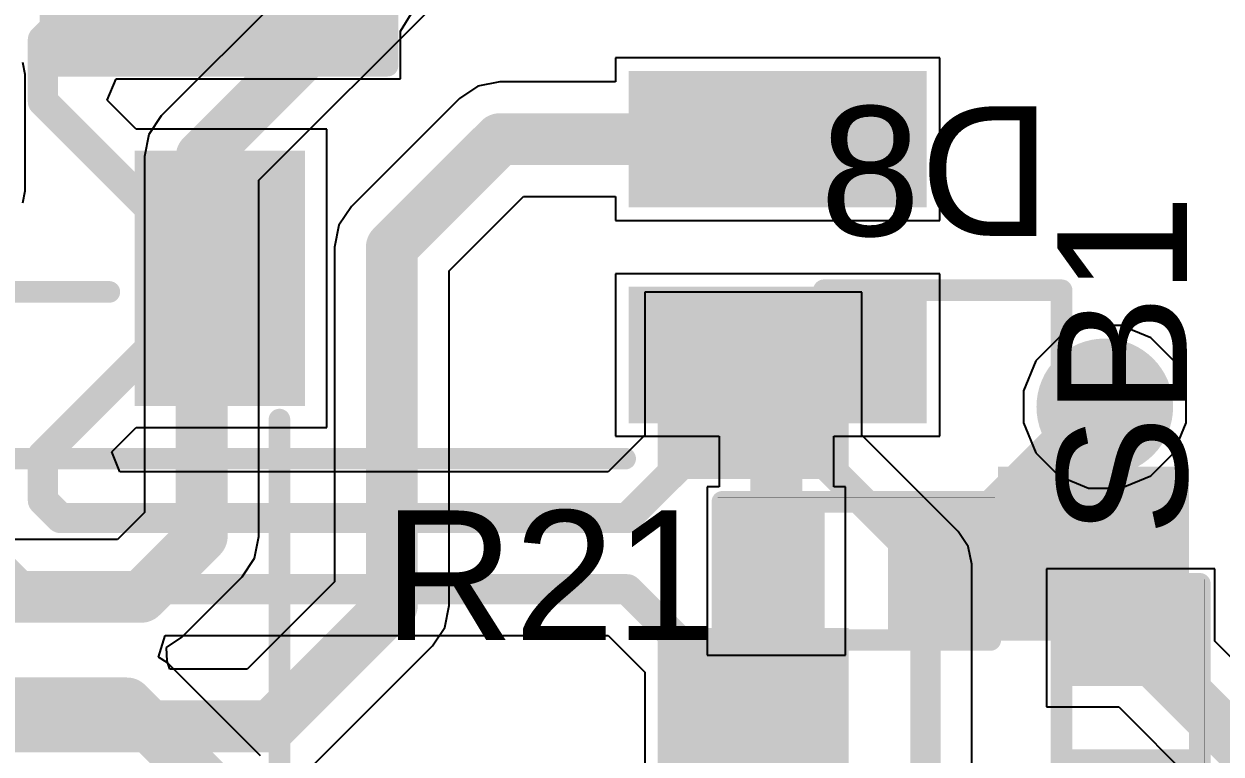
# Model space of a CAD drawing. Header units: inches. Extents: x 90 to 149.8, y 48.7 to 115.2.
# Drawn here: x 101.49 to 108.53, y 87.72 to 92.02 of the extents above; entities that cross this region are included whole.
import ezdxf

# ---------------------------------------------------------------- set-up
doc = ezdxf.new("R2010")
doc.units = ezdxf.units.IN
for name, color, linetype in [('Bottom Layer', 5, 'Continuous'), ('Bottom Overlay', 54, 'Continuous'), ('Bottom Paste', 16, 'Continuous'), ('Bottom Solder', 6, 'Continuous'), ('Layer 1', 16, 'Continuous'), ('Layer 2', 76, 'Continuous'), ('Top Layer', 1, 'Continuous'), ('Top Overlay', 2, 'Continuous'), ('Top Paste', 8, 'Continuous'), ('Top Solder', 216, 'Continuous'), ('Via Holes', 16, 'Continuous')]:
    doc.layers.add(name, color=color, linetype=linetype)
doc.styles.add('Arial', font='', dxfattribs={"height": 0.2})
doc.styles.get('Arial').set_extended_font_data('Arial')

msp = doc.modelspace()

# ---------------------------------------------------------------- hatches: boundary and pattern name
at = {"layer": 'Bottom Layer'}
for points in [[(103.5304, 93.3958), (103.5304, 91.8718), (101.7524, 91.8718), (101.7524, 93.3958)], [(102.1968, 91.2196), (103.0968, 91.2196), (103.0968, 89.8196), (102.1968, 89.8196)], [(105.3216, 89.44), (105.3216, 90.26), (106.2416, 90.26), (106.2416, 89.44)], [(107.3216, 88.49), (107.3216, 89.31), (108.2416, 89.31), (108.2416, 88.49)], [(105.3216, 87.54), (105.3216, 88.36), (106.2416, 88.36), (106.2416, 87.54)]]:
    msp.add_hatch(color=5, dxfattribs=at).paths.add_polyline_path(points)
h = msp.add_hatch(color=5, dxfattribs=at)
edge = h.paths.add_edge_path()
edge.add_arc((107.8484, 89.7636), 0.3, 0, 360)
at = {"layer": 'Bottom Paste'}
for points in [[(103.5304, 93.3958), (103.5304, 91.8718), (101.7524, 91.8718), (101.7524, 93.3958)], [(102.1968, 91.2196), (103.0968, 91.2196), (103.0968, 89.8196), (102.1968, 89.8196)], [(105.3216, 89.44), (105.3216, 90.26), (106.2416, 90.26), (106.2416, 89.44)], [(107.3216, 88.49), (107.3216, 89.31), (108.2416, 89.31), (108.2416, 88.49)], [(105.3216, 87.54), (105.3216, 88.36), (106.2416, 88.36), (106.2416, 87.54)]]:
    msp.add_hatch(color=16, dxfattribs=at).paths.add_polyline_path(points)
at = {"layer": 'Bottom Solder'}
for points in [[(103.632, 93.4974), (103.632, 91.7702), (101.6508, 91.7702), (101.6508, 93.4974)], [(102.146, 91.2704), (103.1476, 91.2704), (103.1476, 89.7688), (102.146, 89.7688)], [(105.22, 89.3384), (105.22, 90.3616), (106.3432, 90.3616), (106.3432, 89.3384)], [(107.22, 88.3884), (107.22, 89.4116), (108.3432, 89.4116), (108.3432, 88.3884)], [(105.22, 87.4384), (105.22, 88.4616), (106.3432, 88.4616), (106.3432, 87.4384)]]:
    msp.add_hatch(color=6, dxfattribs=at).paths.add_polyline_path(points)
h = msp.add_hatch(color=6, dxfattribs=at)
edge = h.paths.add_edge_path()
edge.add_arc((107.8484, 89.7636), 0.4016, 0, 360)
at = {"layer": 'Layer 1'}
h = msp.add_hatch(color=16, dxfattribs=at)
edge = h.paths.add_edge_path()
edge.add_arc((107.8484, 89.7636), 0.3, 0, 360)
at = {"layer": 'Layer 2'}
h = msp.add_hatch(color=76, dxfattribs=at)
edge = h.paths.add_edge_path()
edge.add_arc((107.8484, 89.7636), 0.3, 0, 360)
at = {"layer": 'Top Layer'}
for points in [[(105.1506, 91.0384), (105.1506, 91.6384), (106.7006, 91.6384), (106.7006, 91.0384)], [(105.1506, 89.7684), (105.1506, 90.3684), (106.7006, 90.3684), (106.7006, 89.7684)], [(106.1466, 89.1159), (106.1466, 88.4809), (105.6894, 88.4809), (105.6894, 89.1159)], [(107.0864, 89.1159), (107.0864, 88.4809), (106.6292, 88.4809), (106.6292, 89.1159)], [(108.3183, 88.1761), (107.6833, 88.1761), (107.6833, 88.6333), (108.3183, 88.6333)]]:
    msp.add_hatch(color=1, dxfattribs=at).paths.add_polyline_path(points)
h = msp.add_hatch(color=1, dxfattribs=at)
edge = h.paths.add_edge_path()
edge.add_arc((107.8484, 89.7636), 0.3, 0, 360)
at = {"layer": 'Top Paste'}
for points in [[(105.1506, 91.0384), (105.1506, 91.6384), (106.7006, 91.6384), (106.7006, 91.0384)], [(105.1506, 89.7684), (105.1506, 90.3684), (106.7006, 90.3684), (106.7006, 89.7684)], [(106.1466, 89.1159), (106.1466, 88.4809), (105.6894, 88.4809), (105.6894, 89.1159)], [(107.0864, 89.1159), (107.0864, 88.4809), (106.6292, 88.4809), (106.6292, 89.1159)], [(108.3183, 88.1761), (107.6833, 88.1761), (107.6833, 88.6333), (108.3183, 88.6333)]]:
    msp.add_hatch(color=8, dxfattribs=at).paths.add_polyline_path(points)
at = {"layer": 'Top Solder'}
for points in [[(105.049, 90.9368), (105.049, 91.74), (106.8022, 91.74), (106.8022, 90.9368)], [(105.049, 89.6668), (105.049, 90.47), (106.8022, 90.47), (106.8022, 89.6668)], [(106.2016, 89.1709), (106.2016, 88.4259), (105.6344, 88.4259), (105.6344, 89.1709)], [(107.1414, 89.1709), (107.1414, 88.4259), (106.5742, 88.4259), (106.5742, 89.1709)], [(108.3733, 88.1211), (107.6283, 88.1211), (107.6283, 88.6883), (108.3733, 88.6883)], [(108.3733, 87.1813), (107.6283, 87.1813), (107.6283, 87.7485), (108.3733, 87.7485)]]:
    msp.add_hatch(color=216, dxfattribs=at).paths.add_polyline_path(points)
h = msp.add_hatch(color=216, dxfattribs=at)
edge = h.paths.add_edge_path()
edge.add_arc((107.8484, 89.7636), 0.4016, 0, 360)
at = {"layer": 'Via Holes'}
h = msp.add_hatch(color=7, dxfattribs=at)
edge = h.paths.add_edge_path()
edge.add_arc((107.8484, 89.7636), 0.15, 0, 360)

# ---------------------------------------------------------------- linework, layer by layer
at = {"layer": 'Bottom Layer'}
for p, q in [((103.7082, 91.9743), (103.7717, 92.075)), ((103.7082, 91.694), (103.7082, 91.9743)), ((101.984, 91.567), (102.0366, 91.694)), ((102.0366, 91.694), (103.7082, 91.694)), ((102.1535, 91.3974), (101.984, 91.567)), ((103.2746, 91.3974), (102.1535, 91.3974)), ((103.2746, 89.6418), (103.2746, 91.3974)), ((106.4194, 90.4378), (105.1438, 90.4378)), ((105.1438, 90.4378), (105.1438, 89.5968)), ((106.4194, 89.5968), (106.4194, 90.4378)), ((102.0106, 89.4988), (102.1535, 89.6418)), ((102.1535, 89.6418), (103.2746, 89.6418)), ((105.1438, 89.5968), (104.9285, 89.3815)), ((106.9866, 89.0296), (106.4194, 89.5968)), ((102.0592, 89.3815), (102.0106, 89.4988)), ((104.9285, 89.3815), (102.0592, 89.3815)), ((107.0455, 88.9414), (106.9866, 89.0296)), ((106.9866, 89.0296), (106.9866, 89.0296)), ((107.0662, 88.8373), (107.0455, 88.9414)), ((107.0662, 86.5234), (107.0662, 88.8373)), ((102.2865, 88.2915), (102.325, 88.4185)), ((102.325, 88.4185), (104.9285, 88.4185)), ((104.9285, 88.4185), (105.1438, 88.2032)), ((102.338, 88.2571), (102.2865, 88.2915)), ((102.8849, 87.7103), (102.338, 88.2571)), ((105.1438, 88.2032), (105.1438, 87.3622))]:
    msp.add_line(p, q, dxfattribs=at)
for points in [[(101.6064, 91.9226, 0.1778, 0.1778, 0), (102.3175, 92.6338, 0.1778, 0.1778, 0)], [(101.6064, 91.5601, 0.1778, 0.1778, 0), (101.6064, 91.9226, 0.1778, 0.1778, 0)], [(101.6064, 91.5601, 0.1778, 0.1778, 0), (102.6468, 90.5196, 0.1778, 0.1778, 0)], [(101.6064, 89.4791, 0.1778, 0.1778, 0), (102.6468, 90.5196, 0.1778, 0.1778, 0)], [(105.0411, 89.1095, 0.1778, 0.1778, 0), (105.7816, 89.85, 0.1778, 0.1778, 0)], [(105.7816, 89.85, 0.1778, 0.1778, 0), (106.7943, 88.8373, 0.1778, 0.1778, 0)], [(101.6064, 89.2137, 0.1778, 0.1778, 0), (101.6064, 89.4791, 0.1778, 0.1778, 0)], [(101.6064, 89.2137, 0.1778, 0.1778, 0), (101.7105, 89.1095, 0.1778, 0.1778, 0)], [(101.7105, 89.1095, 0.1778, 0.1778, 0), (105.0411, 89.1095, 0.1778, 0.1778, 0)], [(101.1873, 88.9995, 0.1778, 0.1778, 0), (101.4963, 88.6904, 0.1778, 0.1778, 0)], [(106.7943, 86.4108, 0.1778, 0.1778, 0), (106.7943, 88.8373, 0.1778, 0.1778, 0)], [(101.4963, 88.6904, 0.1778, 0.1778, 0), (105.0411, 88.6904, 0.1778, 0.1778, 0)], [(105.0411, 88.6904, 0.1778, 0.1778, 0), (105.7816, 87.95, 0.1778, 0.1778, 0)], [(101.1094, 88.019, 0.3048, 0.3048, 0), (102.1, 88.019, 0.3048, 0.3048, 0)], [(102.1, 88.019, 0.3048, 0.3048, 0), (102.6468, 87.4722, 0.3048, 0.3048, 0)], [(105.7816, 87.95, 0.1778, 0.1778, 0), (106.3752, 87.3564, 0.1778, 0.1778, 0)]]:
    msp.add_lwpolyline(points, format="xyseb", dxfattribs=at)
for points in [[(101.5619, 91.9226, 0.0889, 0.0889, 1), (101.6508, 91.9226, 0.0889, 0.0889, 1)], [(101.5619, 91.9226, 0.0889, 0.0889, 1), (101.6508, 91.9226, 0.0889, 0.0889, 1)], [(101.5619, 91.5601, 0.0889, 0.0889, 1), (101.6508, 91.5601, 0.0889, 0.0889, 1)], [(101.5619, 91.5601, 0.0889, 0.0889, 1), (101.6508, 91.5601, 0.0889, 0.0889, 1)], [(102.6024, 90.5196, 0.0889, 0.0889, 1), (102.6913, 90.5196, 0.0889, 0.0889, 1)], [(102.6024, 90.5196, 0.0889, 0.0889, 1), (102.6913, 90.5196, 0.0889, 0.0889, 1)], [(105.7371, 89.85, 0.0889, 0.0889, 1), (105.826, 89.85, 0.0889, 0.0889, 1)], [(105.7371, 89.85, 0.0889, 0.0889, 1), (105.826, 89.85, 0.0889, 0.0889, 1)], [(101.5619, 89.4791, 0.0889, 0.0889, 1), (101.6508, 89.4791, 0.0889, 0.0889, 1)], [(101.5619, 89.4791, 0.0889, 0.0889, 1), (101.6508, 89.4791, 0.0889, 0.0889, 1)], [(101.5619, 89.2137, 0.0889, 0.0889, 1), (101.6508, 89.2137, 0.0889, 0.0889, 1)], [(101.5619, 89.2137, 0.0889, 0.0889, 1), (101.6508, 89.2137, 0.0889, 0.0889, 1)], [(101.6661, 89.1095, 0.0889, 0.0889, 1), (101.755, 89.1095, 0.0889, 0.0889, 1)], [(101.6661, 89.1095, 0.0889, 0.0889, 1), (101.755, 89.1095, 0.0889, 0.0889, 1)], [(104.9967, 89.1095, 0.0889, 0.0889, 1), (105.0856, 89.1095, 0.0889, 0.0889, 1)], [(104.9967, 89.1095, 0.0889, 0.0889, 1), (105.0856, 89.1095, 0.0889, 0.0889, 1)], [(106.7498, 88.8373, 0.0889, 0.0889, 1), (106.8388, 88.8373, 0.0889, 0.0889, 1)], [(106.7498, 88.8373, 0.0889, 0.0889, 1), (106.8388, 88.8373, 0.0889, 0.0889, 1)], [(101.4518, 88.6904, 0.0889, 0.0889, 1), (101.5407, 88.6904, 0.0889, 0.0889, 1)], [(101.4518, 88.6904, 0.0889, 0.0889, 1), (101.5407, 88.6904, 0.0889, 0.0889, 1)], [(104.9967, 88.6904, 0.0889, 0.0889, 1), (105.0856, 88.6904, 0.0889, 0.0889, 1)], [(104.9967, 88.6904, 0.0889, 0.0889, 1), (105.0856, 88.6904, 0.0889, 0.0889, 1)], [(102.0238, 88.019, 0.1524, 0.1524, 1), (102.1762, 88.019, 0.1524, 0.1524, 1)], [(102.0238, 88.019, 0.1524, 0.1524, 1), (102.1762, 88.019, 0.1524, 0.1524, 1)], [(105.7371, 87.95, 0.0889, 0.0889, 1), (105.826, 87.95, 0.0889, 0.0889, 1)], [(105.7371, 87.95, 0.0889, 0.0889, 1), (105.826, 87.95, 0.0889, 0.0889, 1)]]:
    msp.add_lwpolyline(points, format="xyseb", close=True, dxfattribs=at)
at = {"layer": 'Bottom Overlay'}
for points in [[(101.6508, 91.7702, 0.127, 0.127, 0), (101.6508, 96.0374, 0.127, 0.127, 0)], [(103.632, 91.7702, 0.127, 0.127, 0), (103.632, 96.0374, 0.127, 0.127, 0)], [(101.6508, 91.7702, 0.127, 0.127, 0), (103.632, 91.7702, 0.127, 0.127, 0)], [(100.7968, 90.4396, 0.127, 0.127, 0), (101.9968, 90.4396, 0.127, 0.127, 0)], [(106.1974, 90.4494, 0.127, 0.127, 0), (107.5944, 90.4494, 0.127, 0.127, 0)], [(107.5944, 89.4588, 0.127, 0.127, 0), (107.5944, 90.4494, 0.127, 0.127, 0)], [(102.9968, 86.7888, 0.127, 0.127, 0), (102.9968, 89.6888, 0.127, 0.127, 0)], [(105.9942, 88.5698, 0.127, 0.127, 0), (105.9942, 89.2302, 0.127, 0.127, 0)], [(107.5944, 87.3506, 0.127, 0.127, 0), (107.5944, 88.3412, 0.127, 0.127, 0)]]:
    msp.add_lwpolyline(points, format="xyseb", dxfattribs=at)
for points in [[(101.6191, 91.7702, 0.0635, 0.0635, 1), (101.6826, 91.7702, 0.0635, 0.0635, 1)], [(101.6191, 91.7702, 0.0635, 0.0635, 1), (101.6826, 91.7702, 0.0635, 0.0635, 1)], [(103.6003, 91.7702, 0.0635, 0.0635, 1), (103.6637, 91.7702, 0.0635, 0.0635, 1)], [(103.6003, 91.7702, 0.0635, 0.0635, 1), (103.6637, 91.7702, 0.0635, 0.0635, 1)], [(101.965, 90.4396, 0.0635, 0.0635, 1), (102.0285, 90.4396, 0.0635, 0.0635, 1)], [(106.1656, 90.4494, 0.0635, 0.0635, 1), (106.2292, 90.4494, 0.0635, 0.0635, 1)], [(107.5627, 90.4494, 0.0635, 0.0635, 1), (107.6261, 90.4494, 0.0635, 0.0635, 1)], [(107.5627, 90.4494, 0.0635, 0.0635, 1), (107.6261, 90.4494, 0.0635, 0.0635, 1)], [(102.965, 89.6888, 0.0635, 0.0635, 1), (103.0285, 89.6888, 0.0635, 0.0635, 1)], [(107.5627, 89.4588, 0.0635, 0.0635, 1), (107.6261, 89.4588, 0.0635, 0.0635, 1)], [(105.9625, 89.2302, 0.0635, 0.0635, 1), (106.0259, 89.2302, 0.0635, 0.0635, 1)], [(105.9625, 88.5698, 0.0635, 0.0635, 1), (106.0259, 88.5698, 0.0635, 0.0635, 1)], [(107.5627, 88.3412, 0.0635, 0.0635, 1), (107.6261, 88.3412, 0.0635, 0.0635, 1)]]:
    msp.add_lwpolyline(points, format="xyseb", close=True, dxfattribs=at)
at = {"layer": 'Layer 2'}
for p, q in [((107.7534, 90.2414), (107.5777, 90.1687)), ((107.9434, 90.2414), (107.7534, 90.2414)), ((108.1191, 90.1687), (107.9434, 90.2414)), ((107.5777, 90.1687), (107.4433, 90.0343)), ((108.2535, 90.0343), (108.1191, 90.1687)), ((107.4433, 90.0343), (107.3706, 89.8586)), ((108.3262, 89.8586), (108.2535, 90.0343)), ((107.3706, 89.8586), (107.3706, 89.6686)), ((108.3262, 89.6686), (108.3262, 89.8586)), ((107.3706, 89.6686), (107.4433, 89.4929)), ((108.2535, 89.4929), (108.3262, 89.6686)), ((107.4433, 89.4929), (107.5777, 89.3585)), ((108.1191, 89.3585), (108.2535, 89.4929)), ((107.5777, 89.3585), (107.7534, 89.2858)), ((107.9434, 89.2858), (108.1191, 89.3585)), ((107.7534, 89.2858), (107.9434, 89.2858))]:
    msp.add_line(p, q, dxfattribs=at)
at = {"layer": 'Top Layer'}
for p, q in [((103.6733, 92.8465), (102.3017, 91.4749)), ((102.8765, 91.0973), (104.0509, 92.2717)), ((101.5019, 91.7194), (101.4881, 91.7888)), ((106.8784, 91.8162), (104.9728, 91.8162)), ((104.9728, 91.8162), (104.9728, 91.6751)), ((106.8784, 90.8606), (106.8784, 91.8162)), ((101.5019, 91.0336), (101.5019, 91.7194)), ((104.1636, 91.6494), (104.0543, 91.5765)), ((104.2924, 91.6751), (104.1636, 91.6494)), ((104.9728, 91.6751), (104.2924, 91.6751)), ((104.0543, 91.5765), (103.4193, 90.9415)), ((102.3017, 91.4749), (102.2288, 91.3656)), ((102.2288, 91.3656), (102.2031, 91.2368)), ((102.2031, 91.2368), (102.2031, 89.1411)), ((102.8765, 89.0016), (102.8765, 91.0973)), ((101.4881, 90.9642), (101.5019, 91.0336)), ((103.9941, 90.5639), (104.4319, 91.0017)), ((104.4319, 91.0017), (104.9728, 91.0017)), ((104.9728, 91.0017), (104.9728, 90.8606)), ((103.4193, 90.9415), (103.3464, 90.8322)), ((104.9728, 90.8606), (106.8784, 90.8606)), ((103.3464, 90.8322), (103.3207, 90.7034)), ((103.3207, 90.7034), (103.3207, 88.7347)), ((103.9941, 88.5952), (103.9941, 90.5639)), ((106.8784, 90.5462), (104.9728, 90.5462)), ((104.9728, 90.5462), (104.9728, 89.5906)), ((106.8784, 89.5906), (106.8784, 90.5462)), ((104.9728, 89.5906), (105.5813, 89.5906)), ((105.5813, 89.5906), (105.5813, 89.2937)), ((106.2547, 89.2937), (106.2547, 89.5906)), ((106.2547, 89.5906), (106.8784, 89.5906)), ((105.5813, 89.2937), (105.5116, 89.2937)), ((105.5116, 89.2937), (105.5116, 88.3031)), ((106.3244, 89.2937), (106.2547, 89.2937)), ((106.3244, 88.3031), (106.3244, 89.2937)), ((102.2031, 89.1411), (102.0447, 88.9827)), ((102.0447, 88.9827), (100.8214, 88.9827)), ((102.8508, 88.8728), (102.8765, 89.0016)), ((102.7779, 88.7635), (102.8508, 88.8728)), ((108.4961, 88.8111), (107.5055, 88.8111)), ((107.5055, 88.8111), (107.5055, 87.9983)), ((108.4961, 88.3855), (108.4961, 88.8111)), ((102.4223, 88.4079), (102.7779, 88.7635)), ((103.3207, 88.7347), (102.8067, 88.2207)), ((103.9684, 88.4664), (103.9941, 88.5952)), ((103.8955, 88.3571), (103.9684, 88.4664)), ((102.3321, 88.3477), (102.4223, 88.4079)), ((109.042, 87.8397), (108.4961, 88.3855)), ((102.3371, 88.2666), (102.3321, 88.3477)), ((103.1843, 87.6459), (103.8955, 88.3571)), ((102.3532, 88.2207), (102.3371, 88.2666)), ((105.5116, 88.3031), (106.3244, 88.3031)), ((102.8067, 88.2207), (102.3532, 88.2207)), ((107.5055, 87.9983), (107.9311, 87.9983)), ((107.9311, 87.9983), (108.6644, 87.2649))]:
    msp.add_line(p, q, dxfattribs=at)
for points in [[(102.5398, 91.2368, 0.3048, 0.3048, 0), (103.9114, 92.6084, 0.3048, 0.3048, 0)], [(103.6574, 90.7034, 0.3048, 0.3048, 0), (104.2924, 91.3384, 0.3048, 0.3048, 0)], [(104.2924, 91.3384, 0.3048, 0.3048, 0), (105.9256, 91.3384, 0.3048, 0.3048, 0)], [(102.5398, 89.0016, 0.3048, 0.3048, 0), (102.5398, 91.2368, 0.3048, 0.3048, 0)], [(103.6574, 88.5952, 0.3048, 0.3048, 0), (103.6574, 90.7034, 0.3048, 0.3048, 0)], [(105.918, 90.0608, 0.3048, 0.3048, 0), (105.9256, 90.0684, 0.3048, 0.3048, 0)], [(105.918, 88.7984, 0.3048, 0.3048, 0), (105.918, 90.0608, 0.3048, 0.3048, 0)], [(106.8832, 88.7984, 0.3048, 0.3048, 0), (107.8484, 89.7636, 0.3048, 0.3048, 0)], [(102.1842, 88.646, 0.3048, 0.3048, 0), (102.5398, 89.0016, 0.3048, 0.3048, 0)], [(106.8578, 88.7984, 0.3048, 0.3048, 0), (106.8832, 88.7984, 0.3048, 0.3048, 0)], [(100.4824, 88.646, 0.3048, 0.3048, 0), (102.1842, 88.646, 0.3048, 0.3048, 0)], [(102.9462, 87.884, 0.3048, 0.3048, 0), (103.6574, 88.5952, 0.3048, 0.3048, 0)], [(108.0008, 88.4047, 0.3048, 0.3048, 0), (108.9025, 87.503, 0.3048, 0.3048, 0)], [(100.1522, 87.884, 0.3048, 0.3048, 0), (102.9462, 87.884, 0.3048, 0.3048, 0)]]:
    msp.add_lwpolyline(points, format="xyseb", dxfattribs=at)
for points in [[(104.2162, 91.3384, 0.1524, 0.1524, 1), (104.3686, 91.3384, 0.1524, 0.1524, 1)], [(104.2162, 91.3384, 0.1524, 0.1524, 1), (104.3686, 91.3384, 0.1524, 0.1524, 1)], [(105.8494, 91.3384, 0.1524, 0.1524, 1), (106.0018, 91.3384, 0.1524, 0.1524, 1)], [(102.4636, 91.2368, 0.1524, 0.1524, 1), (102.616, 91.2368, 0.1524, 0.1524, 1)], [(102.4636, 91.2368, 0.1524, 0.1524, 1), (102.616, 91.2368, 0.1524, 0.1524, 1)], [(103.5812, 90.7034, 0.1524, 0.1524, 1), (103.7336, 90.7034, 0.1524, 0.1524, 1)], [(103.5812, 90.7034, 0.1524, 0.1524, 1), (103.7336, 90.7034, 0.1524, 0.1524, 1)], [(105.8494, 90.0684, 0.1524, 0.1524, 1), (106.0018, 90.0684, 0.1524, 0.1524, 1)], [(105.8418, 90.0608, 0.1524, 0.1524, 1), (105.9942, 90.0608, 0.1524, 0.1524, 1)], [(105.8418, 90.0608, 0.1524, 0.1524, 1), (105.9942, 90.0608, 0.1524, 0.1524, 1)], [(107.7722, 89.7636, 0.1524, 0.1524, 1), (107.9246, 89.7636, 0.1524, 0.1524, 1)], [(102.4636, 89.0016, 0.1524, 0.1524, 1), (102.616, 89.0016, 0.1524, 0.1524, 1)], [(102.4636, 89.0016, 0.1524, 0.1524, 1), (102.616, 89.0016, 0.1524, 0.1524, 1)], [(105.8418, 88.7984, 0.1524, 0.1524, 1), (105.9942, 88.7984, 0.1524, 0.1524, 1)], [(106.7816, 88.7984, 0.1524, 0.1524, 1), (106.934, 88.7984, 0.1524, 0.1524, 1)], [(106.807, 88.7984, 0.1524, 0.1524, 1), (106.9594, 88.7984, 0.1524, 0.1524, 1)], [(106.807, 88.7984, 0.1524, 0.1524, 1), (106.9594, 88.7984, 0.1524, 0.1524, 1)], [(102.108, 88.646, 0.1524, 0.1524, 1), (102.2604, 88.646, 0.1524, 0.1524, 1)], [(102.108, 88.646, 0.1524, 0.1524, 1), (102.2604, 88.646, 0.1524, 0.1524, 1)], [(103.5812, 88.5952, 0.1524, 0.1524, 1), (103.7336, 88.5952, 0.1524, 0.1524, 1)], [(103.5812, 88.5952, 0.1524, 0.1524, 1), (103.7336, 88.5952, 0.1524, 0.1524, 1)], [(107.9246, 88.4047, 0.1524, 0.1524, 1), (108.077, 88.4047, 0.1524, 0.1524, 1)], [(102.87, 87.884, 0.1524, 0.1524, 1), (103.0224, 87.884, 0.1524, 0.1524, 1)], [(102.87, 87.884, 0.1524, 0.1524, 1), (103.0224, 87.884, 0.1524, 0.1524, 1)]]:
    msp.add_lwpolyline(points, format="xyseb", close=True, dxfattribs=at)
at = {"layer": 'Top Overlay'}
for points in [[(101.3968, 89.4588, 0.127, 0.127, 0), (105.029, 89.4588, 0.127, 0.127, 0)], [(105.6005, 89.2048, 0.127, 0.127, 0), (107.1753, 89.2048, 0.127, 0.127, 0)], [(105.6005, 88.392, 0.127, 0.127, 0), (105.6005, 89.2048, 0.127, 0.127, 0)], [(105.5751, 89.2302, 0.00323, 0.00323, 0), (107.2007, 89.2302, 0.00323, 0.00323, 0)], [(107.1753, 88.392, 0.127, 0.127, 0), (107.1753, 89.2048, 0.127, 0.127, 0)], [(107.5944, 88.7222, 0.127, 0.127, 0), (108.4072, 88.7222, 0.127, 0.127, 0)], [(107.5944, 87.1474, 0.127, 0.127, 0), (107.5944, 88.7222, 0.127, 0.127, 0)], [(108.4072, 87.1474, 0.127, 0.127, 0), (108.4072, 88.7222, 0.127, 0.127, 0)], [(108.4326, 87.122, 0.00323, 0.00323, 0), (108.4326, 88.7476, 0.00323, 0.00323, 0)], [(105.6005, 88.392, 0.127, 0.127, 0), (107.1753, 88.392, 0.127, 0.127, 0)]]:
    msp.add_lwpolyline(points, format="xyseb", dxfattribs=at)
for points in [[(104.9972, 89.4588, 0.0635, 0.0635, 1), (105.0607, 89.4588, 0.0635, 0.0635, 1)], [(105.5687, 89.2048, 0.0635, 0.0635, 1), (105.6322, 89.2048, 0.0635, 0.0635, 1)], [(105.5687, 89.2048, 0.0635, 0.0635, 1), (105.6322, 89.2048, 0.0635, 0.0635, 1)], [(105.5743, 89.2302, 0.00161, 0.00161, 1), (105.5759, 89.2302, 0.00161, 0.00161, 1)], [(107.1436, 89.2048, 0.0635, 0.0635, 1), (107.207, 89.2048, 0.0635, 0.0635, 1)], [(107.1436, 89.2048, 0.0635, 0.0635, 1), (107.207, 89.2048, 0.0635, 0.0635, 1)], [(107.1999, 89.2302, 0.00161, 0.00161, 1), (107.2015, 89.2302, 0.00161, 0.00161, 1)], [(107.5627, 88.7222, 0.0635, 0.0635, 1), (107.6261, 88.7222, 0.0635, 0.0635, 1)], [(107.5627, 88.7222, 0.0635, 0.0635, 1), (107.6261, 88.7222, 0.0635, 0.0635, 1)], [(108.3755, 88.7222, 0.0635, 0.0635, 1), (108.439, 88.7222, 0.0635, 0.0635, 1)], [(108.3755, 88.7222, 0.0635, 0.0635, 1), (108.439, 88.7222, 0.0635, 0.0635, 1)], [(108.4318, 88.7476, 0.00161, 0.00161, 1), (108.4334, 88.7476, 0.00161, 0.00161, 1)], [(105.5687, 88.392, 0.0635, 0.0635, 1), (105.6322, 88.392, 0.0635, 0.0635, 1)], [(105.5687, 88.392, 0.0635, 0.0635, 1), (105.6322, 88.392, 0.0635, 0.0635, 1)], [(107.1436, 88.392, 0.0635, 0.0635, 1), (107.207, 88.392, 0.0635, 0.0635, 1)], [(107.1436, 88.392, 0.0635, 0.0635, 1), (107.207, 88.392, 0.0635, 0.0635, 1)]]:
    msp.add_lwpolyline(points, format="xyseb", close=True, dxfattribs=at)

# ---------------------------------------------------------------- texts
at = {"layer": 'Bottom Overlay', "style": 'Arial', "text_generation_flag": 2}
msp.add_text('D8', height=0.762, dxfattribs=at).set_placement((107.534, 90.7695))
at = {"layer": 'Top Overlay', "style": 'Arial'}
msp.add_text('SB1', height=0.762, rotation=90, dxfattribs=at).set_placement((108.3309, 89.0019))
msp.add_text('R21', height=0.762, dxfattribs=at).set_placement((103.6069, 88.3921))

doc.saveas('drawing.dxf')
